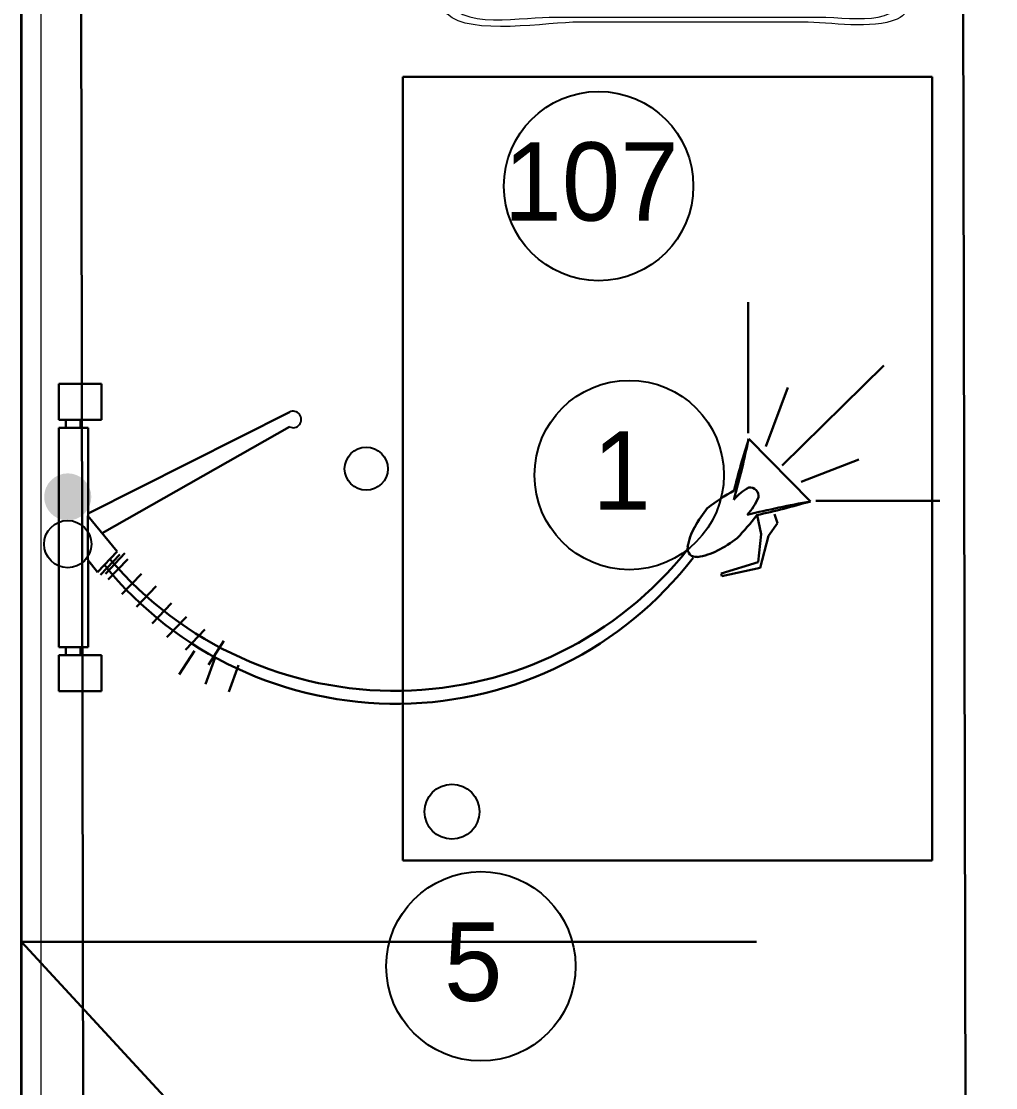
# Model space of a CAD drawing. Header units: millimetres. Extents: x -34838 to 729576, y -214038 to 121482.
# Drawn here: x 608970 to 609964, y -52923 to -51835 of the extents above; entities that cross this region are included whole.
import ezdxf

# ---------------------------------------------------------------- set-up
doc = ezdxf.new("R2010")
doc.units = ezdxf.units.MM
doc.header["$MEASUREMENT"] = 0
doc.linetypes.add('ШТРИХОВА 1_2', pattern=[1300, 750, -550])
for name, color, linetype, lineweight in [('S-Prof__Вентиляція', 106, 'Continuous', 30), ('S-Prof__Обладнання__Обладнання з нержавіючої сталі', 191, 'Continuous', 30), ('АБ _ 0 _ СТІНИ _ ЗОВНІШНІ .3D_Ном._пера__27', 7, 'Continuous', 35), ('АП _ ТЕП _ ЗОНИ ПРИМІЩЕНЬ .3D_Ном._пера__122', 255, 'Continuous', 0), ('Артішок__Обладнання__Сміттєві баки', 31, 'Continuous', 5), ('ТЕКСТ', 7, 'Continuous', 13)]:
    doc.layers.add(name, color=color, linetype=linetype, lineweight=lineweight)

# ---------------------------------------------------------------- blocks, each defined once
blk = doc.blocks.new('мусорній бак')
for p, q in [((-179.9, 309.9), (-169.8, 309.9)), ((-179.9, 309.8), (-179.9, 309.8)), ((-164.7, 309.9), (-63, 309.9)), ((145.3, 315), (-134.2, 315)), ((-58, 274.4), (-58, 309.9)), ((-58, 309.9), (-47.8, 309.9)), ((-2.1, 309.9), (64, 309.9)), ((69.1, 309.9), (79.2, 309.9)), ((92.7, 307), (92.7, 307)), ((186, 309.9), (196.1, 309.9)), ((196.1, 309.9), (196.1, 182.9)), ((94.5, 299.8), (99.6, 294.7)), ((99.6, 294.7), (94.5, 299.8)), ((-164.7, 274.4), (-164.7, 284.5)), ((84.3, 274.4), (84.3, 284.5)), ((84.3, 284.5), (180.9, 284.5)), ((180.9, 284.5), (180.9, 274.4)), ((-63, 274.4), (-164.7, 274.4)), ((-63, 269.3), (-63, 274.4)), ((-63, 274.4), (-58, 274.4)), ((180.9, 274.4), (84.3, 274.4)), ((191, 243.9), (-78.3, 243.9)), ((191, 238.8), (191, 243.9)), ((201.2, 233.7), (201.2, 243.9)), ((-200.3, 233.7), (-200.3, 228.6)), ((-68.1, 238.8), (191, 238.8)), ((221.6, 233.7), (201.2, 233.7)), ((221.6, 228.6), (221.6, 233.7)), ((221.6, 228.6), (221.6, 228.6)), ((-215.6, 177.8), (-215.6, -152.5)), ((-185, 182.9), (-179.9, 182.9)), ((-179.9, 182.9), (-179.9, 177.8)), ((-179.9, 182.9), (-179.9, 182.9)), ((196.1, 182.9), (201.2, 182.9)), ((-225.7, -122), (-225.7, 152.4)), ((247, 152.4), (247, -111.8)), ((-230.8, 137.1), (-230.8, -91.6)), ((-58, 132.1), (79.2, 132.1)), ((252, -86.4), (252, 137.1)), ((-210.4, -106.8), (-210.4, 127)), ((236.8, -177.9), (236.8, 121.9)), ((231.7, 81.2), (231.7, -177.9)), ((-119, 60.9), (-119, -101.7)), ((-113.9, -101.7), (-113.9, 55.8)), ((119.9, 55.8), (119.9, -76.3)), ((194.3, -72.1), (194.3, -72.1)), ((206.3, -71.2), (206.3, -71.2)), ((-164.7, -76.3), (-169.8, -76.3)), ((-164.7, -76.3), (-164.7, -76.3)), ((125, -81.4), (119.9, -81.4)), ((125, -81.4), (125, -81.4)), ((-119, -101.7), (-113.9, -101.7)), ((-139.3, -142.4), (-149.5, -117)), ((231.7, -177.9), (236.8, -177.9)), ((236.8, -183), (231.7, -183)), ((236.8, -183), (236.8, -183)), ((140.2, -213.5), (-103.7, -213.5)), ((-103.7, -218.6), (145.3, -218.6)), ((-154.5, -233.8), (186, -233.8))]:
    blk.add_line(p, q)
for points in [[(-134.2, 315), (-146.4, 315), (-170.3, 319.4), (-179.9, 309.8)], [(196, 309.8), (185.7, 320), (158.4, 315), (145.3, 315)], [(-179.9, 309.8), (-191.5, 298.1), (-181.2, 274.4), (-188.1, 260.8)], [(-174.9, 249), (-186.3, 260.7), (-179.9, 294.7), (-179.9, 309.9)], [(-169.8, 309.9), (-169.8, 252), (-107, 269.3), (-63, 269.3)], [(-63, 309.9), (-75.6, 278.9), (-152.2, 278.8), (-164.7, 309.9)], [(64, 309.9), (43.4, 258.6), (-91.9, 309.8), (-2.1, 309.9)], [(-47.8, 309.9), (-41.2, 270.3), (62.5, 270.3), (69.1, 309.9)], [(175.4, 294.6), (158.2, 277.4), (78.9, 298.7), (92.7, 307)], [(79.2, 309.9), (79.2, 249.9), (185.2, 249.9), (186, 309.9)], [(92.7, 307), (104.7, 314.4), (189.5, 308.7), (175.4, 294.6)], [(204.2, 260.8), (197.3, 274.4), (207.7, 298.1), (196, 309.8)], [(-164.7, 284.5), (-138.1, 284.5), (-81.4, 294.7), (-63, 274.4)], [(-188.1, 260.8), (-196.2, 243.9), (-220.6, 251), (-227.7, 232.9)], [(248.2, 232.9), (239.3, 252.8), (213.1, 242.8), (204.2, 260.8)], [(-225.7, 152.4), (-225.7, 194.6), (-239.4, 243.3), (-185, 243.9)], [(-185, 243.9), (-190.1, 234.8), (-190.1, 235.8), (-200.3, 233.7)], [(-78.3, 243.9), (-99.2, 243.9), (-159.6, 233.5), (-174.9, 249)], [(-171.8, 235.8), (-149.5, 249), (-94.6, 238.8), (-68.1, 238.8)], [(201.2, 243.9), (258.3, 243.2), (247, 197.1), (247, 152.4)], [(-227.7, 232.9), (-238.8, 207.5), (-230.8, 164.6), (-230.8, 137.1)], [(-200.3, 228.6), (-178.8, 223.6), (-185, 201.4), (-185, 182.9)], [(-179.9, 182.9), (-179.9, 196.4), (-185.7, 227.6), (-171.8, 235.8)], [(201.2, 182.9), (201.2, 204), (197, 223.6), (221.6, 228.6)], [(221.6, 228.6), (238.4, 182.4), (231.7, 129.9), (231.7, 81.2)], [(236.8, 121.9), (236.8, 152), (247.9, 208.3), (221.6, 228.6)], [(252, 137.1), (252, 164.9), (259.9, 207.3), (248.2, 232.9)], [(-200.3, 223.6), (-220.9, 226.9), (-215.6, 192), (-215.6, 177.8)], [(-210.4, 127), (-210.4, 156.5), (-218.7, 199.3), (-200.3, 223.6)], [(-111.7, 139), (-136.9, 147.3), (-155.4, 172), (-179.9, 182.9)], [(-179.9, 177.8), (-161.6, 164.6), (-135.7, 150.6), (-124.2, 130.6)], [(196.1, 182.9), (174, 170.2), (154.5, 147.3), (130, 140)], [(140.2, 116.8), (144.3, 146.1), (178.8, 161.4), (196.1, 182.9)], [(-42.7, 137.1), (-63.7, 137.1), (-91.7, 132.1), (-111.7, 139)], [(-108.8, 120.3), (-98.6, 135.8), (-74, 132.1), (-58, 132.1)], [(-97, 96.2), (-86.5, 134.5), (31.6, 116.9), (64, 116.9)], [(112.6, 116.7), (79.2, 139.2), (-13.6, 121.9), (-52.9, 121.9)], [(130, 140), (81, 124.1), (8.1, 137.1), (-42.7, 137.1)], [(79.2, 132.1), (94.5, 132.1), (118.8, 135.8), (129.2, 120.3)], [(-124.2, 130.6), (-113.9, 111.7), (-119, 81.2), (-119, 60.9)], [(-113.9, 55.8), (-113.9, 74.2), (-119.4, 104.2), (-108.8, 120.3)], [(-52.9, 121.9), (-69.7, 121.9), (-92.5, 124.5), (-100.7, 105.9)], [(64, 116.9), (78.5, 116.8), (99.6, 120.2), (111, 108.7)], [(129.2, 120.3), (153.3, 84.1), (135.1, -13), (135.1, -55.9)], [(125, 71.1), (124.9, 86.1), (126.8, 106.7), (112.6, 116.7)], [(140.2, -50.9), (140.2, 3.4), (133.2, 63.1), (140.2, 116.8)], [(-100.7, 105.9), (-118, 66), (-103.8, -7.6), (-103.7, -50.9)], [(111, 108.7), (123.4, 96), (119.9, 71.9), (119.9, 55.8)], [(-98.6, -40.7), (-98.6, 1), (-108.8, 55.8), (-97, 96.2)], [(119.9, -76.3), (136.6, -36.4), (125, 27.9), (125, 71.1)], [(-93.6, -89.9), (-102.1, -76.9), (-98.6, -55.9), (-98.6, -40.7)], [(-103.7, -50.9), (-103.7, -66.9), (-107.5, -91.6), (-92, -101.7)], [(131.4, -113.9), (145.3, -99.4), (140.2, -69.2), (140.2, -50.9)], [(-169.8, -71.2), (-201.4, -63.9), (-160.8, -157.6), (-151, -171.2)], [(135.1, -55.9), (135.1, -73.1), (139.2, -100.4), (122.8, -111.8)], [(206.3, -91.6), (208.2, -84.2), (207.5, -64.2), (194.3, -72.1)], [(-134.2, -177.9), (-154.5, -157.8), (-186.1, -97.6), (-169.8, -71.2)], [(206.3, -71.2), (200.7, -103.6), (185, -160.9), (155.5, -177.9)], [(155.5, -177.9), (165.7, -146.1), (176.9, -89.1), (206.3, -71.2)], [(194.3, -72.1), (176.8, -82.6), (162.4, -138.2), (157.6, -157.6)], [(-169.8, -76.3), (-161.5, -111.8), (-144.4, -143.2), (-134.2, -177.9)], [(-149.5, -117), (-154.8, -103.5), (-160, -90), (-164.7, -76.3)], [(119.9, -81.4), (89.2, -118.3), (6.9, -101.7), (-37.7, -101.7)], [(-37.7, -106.8), (3, -106.8), (107.7, -127.1), (125, -81.4)], [(243.2, -225), (266.8, -201.4), (252, -118), (252, -86.4)], [(-230.8, -91.6), (-230.8, -122), (-245, -203.4), (-222.6, -225.7)], [(-37.7, -101.7), (-54.6, -101.7), (-82.4, -106.8), (-93.6, -89.9)], [(167.8, -177), (186, -166.2), (201.2, -111.8), (206.3, -91.6)], [(-198.7, -207.5), (-221.6, -192.3), (-210.4, -130.9), (-210.4, -106.8)], [(58.9, -117), (3, -117), (-67.2, -128.7), (-119, -106.8)], [(-119, -106.8), (-94.2, -132.2), (-45.4, -122), (-12.3, -122)], [(-92, -101.7), (-78.3, -111), (-53.7, -106.8), (-37.7, -106.8)], [(-12.3, -122), (19.2, -122), (108.4, -137.3), (131.4, -113.9)], [(122.8, -111.8), (107.1, -122.5), (77, -117), (58.9, -117)], [(247, -111.8), (247, -139.1), (257.1, -193.6), (241.8, -217)], [(-195.2, -228.8), (-242, -226.6), (-225.7, -155.8), (-225.7, -122)], [(-151, -171.2), (-132.8, -197.4), (-135.2, -153.1), (-139.3, -142.4)], [(-215.6, -152.5), (-215.6, -170.2), (-221.7, -201.9), (-204.3, -213.5)], [(157.6, -157.6), (155.5, -164.3), (154.4, -184.9), (167.8, -177)], [(231.7, -183), (217.6, -223.7), (175.7, -213.5), (140.2, -213.5)], [(145.3, -218.6), (182.9, -218.6), (230.3, -230.6), (236.8, -183)], [(-204.3, -213.5), (-181, -228.8), (-130.5, -218.6), (-103.7, -218.6)], [(-103.7, -213.5), (-129.4, -213.5), (-176.4, -222.4), (-198.7, -207.5)], [(241.8, -217), (226.1, -240.5), (160, -228.8), (135.1, -228.8)], [(-222.6, -225.7), (-208, -240.3), (-173.3, -233.8), (-154.5, -233.8)], [(186, -233.8), (203, -233.8), (229.8, -238.9), (243.2, -225)], [(135.1, -228.8), (25.4, -228.8), (-85.5, -233.8), (-195.2, -228.8)]]:
    blk.add_open_spline(points, degree=3)

msp = doc.modelspace()

# ---------------------------------------------------------------- hatches: boundary and pattern name
at = {"layer": 'ТЕКСТ'}
h = msp.add_hatch(color=256, dxfattribs=at)
h.dxf.hatch_style = 1
h.paths.add_polyline_path([(609017.3, -52344.6, -1), (609017.3, -52296.5, -1)])

# ---------------------------------------------------------------- linework, layer by layer
at = {"color": 3}
msp.add_circle((609558.9, -52003.3), 96.6, dxfattribs=at)
at = {"color": 6}
for centre in [(609590.1, -52298.2), (609438.8, -52799.6)]:
    msp.add_circle(centre, 96.6, dxfattribs=at)
for centre, radius in [((609321.8, -52291.8), 22), ((609409.3, -52641.8), 28)]:
    msp.add_circle(centre, radius)
at = {"color": 4}
msp.add_circle((609017.3, -52368.7, -565), 24.1, dxfattribs=at)
at = {"color": 4, "ltscale": 100}
msp.add_arc((609247.2, -52241.5), 8.38, 243.2901, 116.7466, dxfattribs=at)
at = {"layer": 'S-Prof__Вентиляція', "color": 3, "linetype": 'ШТРИХОВА 1_2'}
for p, q in [((608970, -54074.5), (608970, -52774.5)), ((608970, -52774.5), (610170, -52774.5)), ((608970, -52774.5), (610170, -54074.5))]:
    msp.add_line(p, q, dxfattribs=at)
at = {"layer": 'S-Prof__Обладнання__Обладнання з нержавіючої сталі', "color": 1}
for p, q in [((609033.1, -52956.5, -565), (609030, -51285.2)), ((609930, -51285.2), (609933.1, -52956.5, -565)), ((609359.3, -52691.8), (609359.3, -51891.8)), ((609899.3, -51891.8), (609359.3, -51891.8)), ((609899.3, -52691.8), (609899.3, -51891.8)), ((609899.3, -52691.8), (609359.3, -52691.8))]:
    msp.add_line(p, q, dxfattribs=at)
at = {"layer": 'S-Prof__Обладнання__Обладнання з нержавіючої сталі', "color": 4}
for p, q in [((609711.5, -52255.5), (609711.4, -52121.8)), ((609746, -52288.5), (609849.7, -52186.4)), ((609051.7, -52205.1), (609008.2, -52205.1)), ((609008.2, -52205.1), (609008.2, -52241.8)), ((609051.7, -52241.8), (609051.7, -52205.1)), ((609729.5, -52269), (609752, -52208.9)), ((609038.2, -52337.5), (609243.4, -52234)), ((609008.2, -52241.8), (609051.7, -52241.8)), ((609038.1, -52250), (609008.2, -52250)), ((609008.2, -52250), (609008.3, -52474)), ((609038.2, -52340.4), (609038.1, -52250)), ((609243.4, -52249), (609052.3, -52357.6)), ((609712, -52261.2), (609775.1, -52325.1)), ((609765.6, -52305), (609824.2, -52282.5)), ((609780.6, -52324.6), (609906.9, -52324.5)), ((609738.2, -52338.2), (609741.4, -52347.3)), ((609037.7, -52339.9), (609067.6, -52376.3)), ((609724.8, -52358.6), (609720.5, -52339.2)), ((609741.4, -52347.3), (609732.3, -52360.2)), ((609721.6, -52387), (609724.8, -52358.6)), ((609732.3, -52360.2), (609723.7, -52392.9)), ((609047.7, -52397.2), (609067.6, -52376.3)), ((609050.7, -52400.2), (609070.6, -52379.3)), ((609055.7, -52398.9), (609075.6, -52378)), ((609038.2, -52474), (609038.2, -52385.3)), ((609058.7, -52404.9), (609078.6, -52384)), ((609684, -52398.8), (609721.6, -52387)), ((609723.7, -52392.9), (609684.6, -52401.5)), ((609072.6, -52419.8), (609092.5, -52398.9)), ((609684.6, -52401.5), (609684, -52398.8)), ((609087.5, -52432.7), (609107.4, -52411.8)), ((609103.5, -52449.9), (609123.3, -52429)), ((609118.4, -52463.8), (609138.3, -52442.9)), ((609137.3, -52476.7), (609157.2, -52455.8)), ((609161, -52491.8), (609176.6, -52467.5)), ((609008.3, -52474), (609038.2, -52474)), ((609015.3, -52474), (609015.3, -52482.2)), ((609130.9, -52501.7), (609146.5, -52477.5)), ((609051.8, -52482.2), (609008.3, -52482.2)), ((609008.3, -52482.2), (609008.3, -52518.9)), ((609051.8, -52518.9), (609051.8, -52482.2)), ((609157.8, -52511.5), (609167.7, -52484.5)), ((609181.7, -52519.5), (609191.6, -52492.4)), ((609008.3, -52518.9), (609051.8, -52518.9))]:
    msp.add_line(p, q, dxfattribs=at)
at = {"layer": 'S-Prof__Обладнання__Обладнання з нержавіючої сталі'}
for p, q in [((609015.3, -52241.8), (609015.3, -52250)), ((609030.2, -52241.8), (609030.2, -52250)), ((609037.7, -52384.8), (609037.7, -52339.9)), ((609047.7, -52397.2), (609037.7, -52384.8)), ((609030.3, -52474), (609030.3, -52482.2))]:
    msp.add_line(p, q, dxfattribs=at)
at = {"layer": 'S-Prof__Обладнання__Обладнання з нержавіючої сталі', "color": 4}
for centre, radius, start, end in [((608710.3, -52051.9), 1023.3, 344.6131, 348.1964), ((610425.3, -52491.2), 749.4, 162.1304, 166.3159), ((609827.8, -52540.6), 261.7, 119.9539, 127.0373), ((609737.7, -52357.6), 53.2, 118.8303, 140.0247), ((609713.3, -52319.7), 8.78, 44.1488, 98.0308), ((609713.3, -52319.7), 8.78, 350.2669, 44.1488), ((609665.7, -52297.1), 61.1, 317.1154, 336.8861), ((609967.7, -53397.7), 1089.7, 100.1815, 103.6539), ((609549.2, -51556.5), 801.1, 282.3303, 286.3786), ((609779.6, -52419.4), 140.3, 141.2849, 150.9662), ((609528, -52195.6), 239.9, 315.8601, 323.2585), ((609713, -52382.5), 64.2, 150.9662, 170.2669), ((609615.8, -52250.7), 140.3, 297.3314, 307.0128), ((609351, -52137.2), 381.3, 220.3356, 321.5769), ((609658.4, -52373.1), 8.78, 170.2669, 224.1488), ((609658.4, -52373.1), 8.78, 224.1488, 278.0308), ((609650.7, -52318.3), 64.2, 278.0308, 297.3314), ((609352.1, -52148.6), 383.1, 219.0612, 322.3553)]:
    msp.add_arc(centre, radius, start, end, dxfattribs=at)
at = {"layer": 'АБ _ 0 _ СТІНИ _ ЗОВНІШНІ .3D_Ном._пера__27', "color": 7, "linetype": 'Continuous', "lineweight": 35}
msp.add_line((608970, -54074.5), (608970, -51293.2), dxfattribs=at)
at = {"layer": 'АП _ ТЕП _ ЗОНИ ПРИМІЩЕНЬ .3D_Ном._пера__122', "color": 255, "linetype": 'Continuous', "lineweight": 0}
msp.add_line((608990, -51273.2), (608990, -54054.5), dxfattribs=at)

# ---------------------------------------------------------------- block references
at = {"layer": 'Артішок__Обладнання__Сміттєві баки', "xscale": -1, "rotation": 269.9999999999982}
msp.add_blockref('мусорній бак', (609630.4, -51605.2, 565), dxfattribs=at)

# ---------------------------------------------------------------- texts
at = {"color": 3, "insert": (609323.6, -51958.6), "char_height": 80, "attachment_point": 1}
msp.add_mtext_dynamic_manual_height_columns('\\pxqc;107', width=455.137, gutter_width=12.5, heights=[80], dxfattribs=at)
at = {"color": 6, "char_height": 80, "attachment_point": 1}
for s, heights, insert in [('\\pxqc;1', [0], (609354.8, -52253.6)), ('\\pxqc;5', [80], (609203.4, -52754.9))]:
    msp.add_mtext_dynamic_manual_height_columns(s, width=455.137, gutter_width=12.5, heights=heights, dxfattribs=dict(at, insert=insert))

doc.saveas('drawing.dxf')
